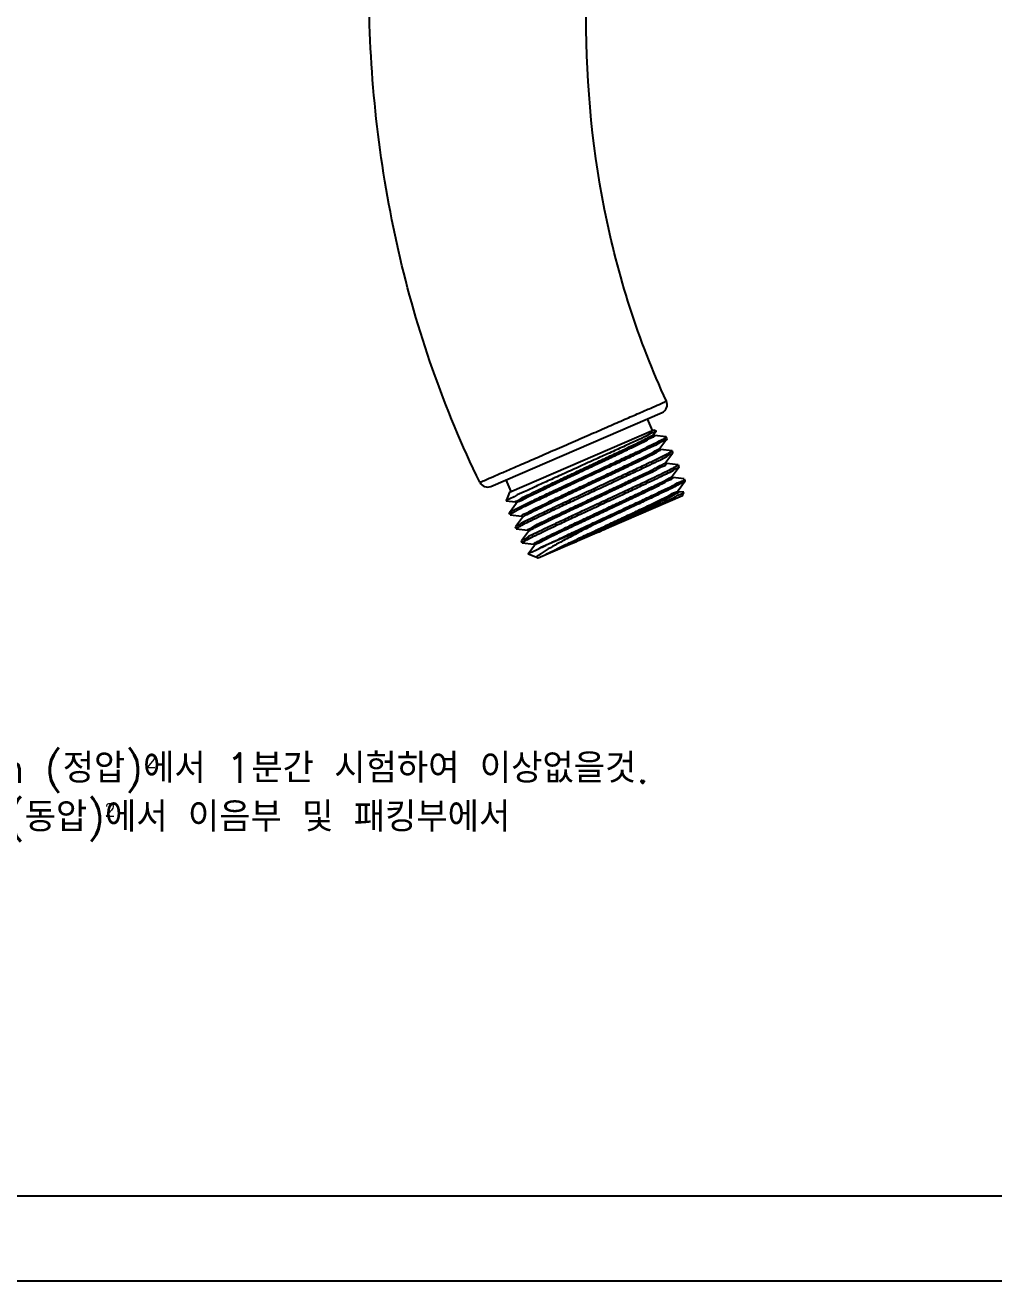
# Model space of a CAD drawing. Extents: x 3703 to 4123, y 991 to 1288.
# Drawn here: x 3817.1 to 3931.7, y 991.1 to 1139.6 of the extents above; entities that cross this region are included whole.
import ezdxf

# ---------------------------------------------------------------- set-up
doc = ezdxf.new("R2010")
doc.units = 0
doc.header["$LTSCALE"] = 7
doc.header["$MEASUREMENT"] = 0
doc.layers.get('0').update_dxf_attribs({"color": 2, "linetype": 'CONTINUOUS'})
doc.layers.add('D', color=2, linetype='CONTINUOUS')
doc.layers.add('TXT', color=4, linetype='CONTINUOUS')
doc.styles.add('GHS', font='ROMANS.shx', dxfattribs={"bigfont": 'GHS.shx'})

# ---------------------------------------------------------------- blocks, each defined once
blk = doc.blocks.new('BORDER')
blk.add_line((0, 0), (1.00000000000004, 0))

msp = doc.modelspace()

# ---------------------------------------------------------------- linework, layer by layer
at = {"color": 7, "linetype": 'Continuous'}
for p, q in [((3872.19719142778, 1085.056093530725), (3892.45105628954, 1093.786311884325)), ((3891.31157300844, 1091.661736123325), (3890.71782300722, 1093.039219677725)), ((3874.41462627154, 1084.378482465325), (3891.49475720646, 1091.740695772365)), ((3891.48143149524, 1091.233190089385), (3891.77030815904, 1091.621505083645)), ((3891.49511624562, 1091.740850532025), (3891.76972346882, 1091.631668469465)), ((3891.76972952164, 1091.631666061545), (3891.77030815904, 1091.621505083645)), ((3891.56688550772, 1091.069418196965), (3891.48771884106, 1091.253082670885)), ((3892.9265158263, 1090.916215404565), (3891.56768440884, 1091.076199760745)), ((3892.19788982864, 1089.571026601425), (3893.0263635565, 1090.684571435545)), ((3893.0319226386, 1090.702151583265), (3892.94311372808, 1090.908185796545)), ((3892.28334384112, 1089.407254709005), (3892.20417717446, 1089.590919182925)), ((3893.6429741597, 1089.254051916605), (3892.28414274224, 1089.414036272785)), ((3892.91434816204, 1087.908863116005), (3893.7428218899, 1089.022407950125)), ((3893.748380972, 1089.039988095305), (3893.65957206148, 1089.246022308585)), ((3893.7428218899, 1089.022407950125), (3893.748380972, 1089.039988095305)), ((3892.99980217452, 1087.745091223585), (3892.92063550786, 1087.928755697505)), ((3894.3594324931, 1087.591888431185), (3893.00060107564, 1087.751872787365)), ((3893.63080649544, 1086.246699628045), (3894.45928022076, 1087.360244462165)), ((3894.4648393054, 1087.377824609885), (3894.37603039488, 1087.583858823165)), ((3894.45928022076, 1087.360244462165), (3894.4648393054, 1087.377824609885)), ((3874.59810590458, 1084.457569457265), (3874.00435590336, 1085.835053009125)), ((3893.71626050792, 1086.082927735625), (3893.63709384126, 1086.266592209545)), ((3895.0758908265, 1085.929724943225), (3893.71705940904, 1086.089709299405)), ((3894.3472648263, 1084.584536142625), (3895.17573855416, 1085.698080976745)), ((3895.1812976388, 1085.715661121925), (3895.09248872828, 1085.921695335205)), ((3895.18129762102, 1085.715661165105), (3895.17573855416, 1085.698080976745)), ((3874.4145626674, 1084.378455048565), (3874.0056139044, 1083.349852676005)), ((3894.43271884132, 1084.420764250205), (3894.35355217466, 1084.604428724125)), ((3895.01828536132, 1084.358673322825), (3894.43351774244, 1084.427545813985)), ((3894.85970784764, 1083.935113966745), (3895.02519501222, 1084.351352537365)), ((3874.01220643376, 1083.342869535285), (3875.1316819977, 1083.211052722465)), ((3875.21793491638, 1083.054062365885), (3874.38946118852, 1081.940517531765)), ((3875.1324809039, 1083.217834260845), (3875.21164757056, 1083.034169786925)), ((3894.85941647916, 1083.934988373905), (3877.80642242672, 1076.584472137705)), ((3874.38390210642, 1081.922937386585), (3874.38946118852, 1081.940517531765)), ((3874.47271101694, 1081.716903173305), (3874.38390210642, 1081.922937386585)), ((3874.48930891872, 1081.708873565285), (3875.8481403311, 1081.548889234505)), ((3875.93439324978, 1081.391898880465), (3875.10591952192, 1080.278354046345)), ((3875.8489392373, 1081.555670772885), (3875.92810590396, 1081.372006298965)), ((3875.10591952192, 1080.278354046345), (3875.10036043982, 1080.260773898625)), ((3875.18916935034, 1080.054739685345), (3875.10036043982, 1080.260773898625)), ((3875.20576725212, 1080.046710079865), (3876.5645986645, 1079.886725749085)), ((3876.65085158318, 1079.729735392505), (3875.82237785532, 1078.616190558385)), ((3876.5653975707, 1079.893507287465), (3876.64456423736, 1079.709842813545)), ((3884.12264207772, 1080.396103699085), (3878.11903639382, 1077.808311729645)), ((3875.82237785532, 1078.616190558385), (3875.81681877322, 1078.598610413205)), ((3875.90562768374, 1078.392576199925), (3875.81681877322, 1078.598610413205)), ((3875.90562768374, 1078.392576199925), (3875.92222558552, 1078.384546591905)), ((3875.92222558552, 1078.384546591905), (3877.2810569979, 1078.224562261125)), ((3877.2818559041, 1078.231343799505), (3877.36102257076, 1078.047679325585)), ((3877.36730991658, 1078.067571907085), (3876.60836764986, 1077.047471673985)), ((3876.60890882988, 1077.037986165905), (3876.60836764986, 1077.047471673985)), ((3877.70016602252, 1076.604109949585), (3876.60891176104, 1077.037985000045)), ((3877.76028711132, 1076.590343784585), (3877.80721968192, 1076.584815787005))]:
    msp.add_line(p, q, dxfattribs=at)
for centre, start, end in [((3892.055216845, 1094.704631617405), 293.3183384245891, 24.71551450930437), ((3871.80135981406, 1085.974416639465), 206.0553826822999, 293.3178497498858)]:
    msp.add_arc(centre, 0.9999999989799999, start, end, dxfattribs=at)
for points, start_tangent, end_tangent in [([(3870.90298824276, 1085.535176093005), (3861.26874776274, 1112.958752751965), (3857.79219105318, 1142.416334504705), (3859.41630890222, 1167.439839908445), (3860.35802638886, 1173.194052890725)], (-0.4392398055877763, 0.8983698532270619), (0.17981231477555, 0.9837009359836244)), ([(3892.9636178857, 1095.122747463925), (3885.65088984164, 1117.807071023305), (3883.4914966852, 1142.076068845385), (3885.44815457274, 1162.904178387965), (3887.28635539468, 1171.667434844145), (3888.033367764, 1174.539348978385)], (-0.4181132111729783, 0.9083949265834879), (0.2640620933994356, 0.9645056821136451)), ([(3870.90298824276, 1085.535176093005), (3871.11522381016, 1085.627277001005), (3871.7461023198, 1085.901033900785), (3872.7572396422, 1086.339916627285), (3874.13367853016, 1086.937360230465), (3875.80920941074, 1087.664760761945), (3877.70197253402, 1088.486766984325), (3879.78665553254, 1089.392212496265), (3881.93260805038, 1090.324646442925), (3884.07900832196, 1091.257585252685), (3886.16343531642, 1092.163782134725), (3888.05764898544, 1092.987709280365), (3889.73364830552, 1093.716853008765), (3891.10962785988, 1094.315630038285), (3892.1213358898, 1094.756069792405), (3892.75170258944, 1095.030483264405), (3892.9636178857, 1095.122747463925)], (0.9173381095030143, 0.3981090213163169), (0.9168579257483701, 0.3992136570714938)), ([(3891.72438817722, 1091.616181398585), (3891.72509735284, 1091.586148969445), (3891.6462375766, 1091.467158000925)], (0.1151625814280984, -0.9933466564290719), (-0.856137742713504, -0.5167476806928369)), ([(3891.33695228204, 1091.376688021845), (3890.57431705598, 1091.005849360425), (3889.47017229704, 1090.487848727645), (3888.07288748176, 1089.843535075965), (3886.44407470942, 1089.099465431265), (3884.65585470192, 1088.286726477625), (3882.78765759504, 1087.439555540525), (3880.92270097698, 1086.593822494885), (3879.14430409944, 1085.785441033165), (3877.53220159848, 1085.048779737885), (3876.1590187289, 1084.415142770465), (3875.08706333916, 1083.911387082525), (3874.36557553906, 1083.558736921685), (3874.02056329792, 1083.375672174785)], (-0.9727848803119256, -0.231710113366924), (0.8654213980688591, -0.5010447123406666)), ([(3874.55930545894, 1082.062975094825), (3875.12402233814, 1082.370824341965), (3876.0533853232, 1082.835853973245), (3877.3073042149, 1083.440779697605), (3878.83209007566, 1084.162460423405), (3880.562662868, 1084.972844504945), (3882.42523689748, 1085.840126049525), (3884.340545203, 1086.730139138685), (3886.22708260086, 1087.607752440605), (3888.00450048112, 1088.438331559225), (3889.59700580766, 1089.189204174825), (3890.93670402234, 1089.831107056625), (3891.9663105839, 1090.339351143005), (3892.64147977966, 1090.694819705625), (3892.78915312922, 1090.762461863965)], (0.9347041191050988, 0.3554267993947018), (0.9024987708706947, 0.4306924292077648)), ([(3892.8372947957, 1090.512951842285), (3892.67150023778, 1090.456002593725), (3891.9611282092, 1090.085900722805), (3890.90620764442, 1089.567285653865), (3889.55130133468, 1088.919364125225), (3887.95335387526, 1088.166680001945), (3886.17943538094, 1087.338144625745), (3884.3039693046, 1086.465840789965), (3882.40541413804, 1085.583584766825), (3880.5630981986, 1084.725564877585), (3878.854267631, 1083.925079592605), (3877.3507100336, 1083.213077562205), (3876.11557079954, 1082.616778102025), (3875.20072487206, 1082.158531025125), (3874.64510667926, 1081.855122444745)], (-0.9398555072093668, -0.341572284543439), (-0.9340533443297184, -0.3571335183743866)), ([(3875.13270499794, 1083.218007562505), (3875.1320810317, 1083.218958259105), (3875.3036550726, 1083.359675999005), (3875.8434872289, 1083.659127581965), (3876.72612239276, 1084.106340842985), (3877.91063641438, 1084.683675857985), (3879.34248282424, 1085.367620931545), (3880.95595424296, 1086.129853585385), (3882.6771474376, 1086.938518589845), (3884.42729821466, 1087.759665461645), (3886.12633566494, 1088.558780462345), (3887.69649537704, 1089.302344052685), (3889.06582856674, 1089.959343452425), (3890.17144877104, 1090.502672104145), (3890.96236961236, 1090.910352861045), (3891.4018055661, 1091.166529699465), (3891.45084291786, 1091.226826246385)], (-0.6117532554323747, 0.7910486422893928), (0.5613966534042399, 0.8275468551970455)), ([(3875.28221225036, 1083.181729072705), (3875.59065058446, 1083.296821011685), (3876.30146539092, 1083.670468560045), (3877.34229689574, 1084.186366382705), (3878.6643604924, 1084.823486381005), (3880.20599253486, 1085.555249080545), (3881.89547421304, 1086.350740834745), (3883.65431593284, 1087.176129514165), (3885.40085174634, 1087.996213858245), (3887.05397925796, 1088.776035524405), (3888.5368737166, 1089.482479999245), (3889.7805062052, 1090.085793080145), (3890.7268048333, 1090.560943488745), (3891.33131414244, 1090.888769152625), (3891.56523095172, 1091.056854762605), (3891.56200872042, 1091.058577509985)], (0.8035161659551217, 0.595282933611221), (-0.9119694238882041, 0.4102581746815253)), ([(3891.3976986401, 1091.390302975565), (3891.33695228204, 1091.376688021845)], (-0.9775493414066629, -0.2107066328225091), (-0.9727848785552303, -0.2317101207420298)), ([(3891.6462375766, 1091.467158000925), (3891.3976986401, 1091.390302975565)], (-0.8561377446531145, -0.5167476774793268), (-0.9775493454202735, -0.2107066142018204)), ([(3891.45084291786, 1091.226826246385), (3891.4614187057, 1091.244005439865)], (0.561396699661668, 0.8275468238166267), (0.4754363207796521, 0.8797501377570269)), ([(3892.78915312922, 1090.762461863965), (3892.9053276797, 1090.825176447705)], (0.9024987732883372, 0.4306924241416912), (0.8293536613984082, 0.5587239965538036)), ([(3893.00554291742, 1090.666157868105), (3893.0069684594, 1090.664506121345), (3892.8372947957, 1090.512951842285)], (0.6624792608051827, -0.7490802553819041), (-0.9398555083253087, -0.3415722814728611)), ([(3892.9053276797, 1090.825176447705), (3892.91951610192, 1090.835397730285)], (0.8293536605204874, 0.5587239978569635), (0.7888950740213626, 0.6145279181492317)), ([(3892.93148089384, 1090.885542011505), (3892.91845526584, 1090.890711109625)], (-0.8894900054859033, 0.4569546259101528), (-0.9535120831156979, 0.301354786509792)), ([(3892.91951610192, 1090.835397730285), (3892.9328082826, 1090.884834883125), (3892.93148089384, 1090.885542011505)], (0.7888951033274975, 0.6145278805277246), (-0.8894899739606243, 0.4569546872760231)), ([(3893.00093970082, 1090.671028170785), (3893.00554291742, 1090.666157868105)], (0.7087138752484248, -0.7054960262328629), (0.6624792598283054, -0.7490802562458448)), ([(3893.48042754804, 1089.103728833965), (3892.90281046604, 1088.789544816665), (3891.9607598457, 1088.318751673925), (3890.69119881612, 1087.706731211405), (3889.1278277544, 1086.967209230965), (3887.34345933178, 1086.132032925705), (3885.4558210776, 1085.253330801985), (3883.52983923488, 1084.358381753685), (3881.5947800316, 1083.457915352945), (3879.7684242101, 1082.603644089685), (3878.17307628828, 1081.849782742445), (3876.87471471432, 1081.224955930125), (3875.8864985094, 1080.732380138545), (3875.28367532592, 1080.405574188145), (3875.0957288311, 1080.276998174025)], (-0.9355085116111532, -0.3533041532491305), (0.1318878328415864, -0.9912646465744402)), ([(3875.48350090036, 1080.243330710245), (3875.85101063016, 1080.462002873865), (3876.6928862286, 1080.886260773125), (3877.83243677398, 1081.438667956345), (3879.22841669728, 1082.101650331165), (3880.83569348018, 1082.856056569365), (3882.56602381428, 1083.662873754305), (3884.36849210926, 1084.500771453665), (3886.18917697182, 1085.347012875225), (3887.96799505248, 1086.176104734945), (3889.59969562956, 1086.941476788145), (3891.00447069148, 1087.607885846485), (3892.1718986665, 1088.172679220325), (3893.05387421776, 1088.615727750025), (3893.58744386436, 1088.908738985185), (3893.75277187508, 1089.023257534405)], (0.9008016177511342, 0.4342308665409906), (-0.08507581758409241, 0.9963744804351415)), ([(3875.89462093156, 1081.565178622805), (3875.89127719936, 1081.610088550765), (3876.25737631984, 1081.834654309405), (3876.98045502862, 1082.213092417145), (3878.02678918182, 1082.730866431125), (3879.34806770004, 1083.367152364545), (3880.88357259194, 1084.095778352045), (3882.56291887256, 1084.886405678585), (3884.3092306987, 1085.705897811505), (3886.04261039678, 1086.519815683285), (3887.68374385568, 1087.293971770225), (3889.1574795874, 1087.995972802085), (3890.39621995218, 1088.596681519385), (3891.342971508, 1089.071531489165), (3891.95391684694, 1089.401635670205), (3892.1711533035, 1089.522043392305)], (-0.2037659062950838, 0.9790196399622141), (0.8119593532915748, 0.5837139784195061)), ([(3876.0258884262, 1081.466679889145), (3876.48644580328, 1081.732456566125), (3877.3021373596, 1082.151310150565), (3878.4344888033, 1082.706656692905), (3879.83052436784, 1083.375661539805), (3881.42519284982, 1084.130285047065), (3883.14434663528, 1084.938566653765), (3884.908137286, 1085.766088519165), (3886.6346722251, 1086.577551694305), (3888.24376499624, 1087.338392644045), (3889.66060742036, 1088.016366073465), (3890.819195441, 1088.583021620365), (3891.66535179034, 1089.015006735565), (3892.1592070358, 1089.295136111805), (3892.27623164046, 1089.409544036405)], (0.7212996460589388, 0.6926231447152554), (0.3064049341678585, 0.9519012639541932)), ([(3892.1711533035, 1089.522043392305), (3892.20009918668, 1089.574811973585)], (0.8119593551229133, 0.5837139758720726), (-0.863657003242433, 0.5040799348816616)), ([(3893.59528804984, 1089.150115695725), (3893.48042754804, 1089.103728833965)], (-0.8946498159806554, -0.446768068202932), (-0.9355085124398836, -0.3533041510547482)), ([(3893.65957206148, 1089.246022308585), (3893.59528804984, 1089.150115695725)], (0.395833333116719, -0.9183223684489608), (-0.8946498177901301, -0.446768064579472)), ([(3894.21509328724, 1087.452609713045), (3893.68152364064, 1087.159598475345), (3892.79954808938, 1086.716549948185), (3891.63212011436, 1086.151756574345), (3890.22734505244, 1085.485347513465), (3888.59564447536, 1084.719975460265), (3886.8168263947, 1083.890883603085), (3884.99614153214, 1083.044642178985), (3883.19367323716, 1082.206744482165), (3881.46334290306, 1081.399927294685), (3879.85606612016, 1080.645521056485), (3878.46008619686, 1079.982538684205), (3877.32053564894, 1079.430131498445), (3876.4786600505, 1079.005873599185), (3875.97297456454, 1078.726930047345), (3875.81249667874, 1078.615471878085)], (-0.9316178568712664, -0.3634393604971658), (0.07254069601102403, -0.9973654532929422)), ([(3876.06653033374, 1078.523804243285), (3876.59988605646, 1078.816707556385), (3877.48126129142, 1079.259468205025), (3878.64789131782, 1079.823890850625), (3880.0534832412, 1080.490696418205), (3881.68788480348, 1081.257333932425), (3883.468047964, 1082.087047629865), (3885.28853278378, 1082.933194217985), (3887.08955941286, 1083.770423247105), (3888.82049541758, 1084.577527027865), (3890.42878846464, 1085.332421779185), (3891.82426746692, 1085.995187646945), (3892.9625893127, 1086.547025961605), (3893.80298715438, 1086.970555754625), (3894.30865750448, 1087.249489004225), (3894.46916173516, 1087.360963777465)], (0.931607273940289, 0.3634664869579359), (-0.07260172336830968, 0.9973610127551364)), ([(3876.56677489078, 1079.895560280565), (3876.56461960172, 1079.897449938965), (3876.75295467844, 1080.045392348185), (3877.30875968062, 1080.351728860225), (3878.20585872462, 1080.805176627445), (3879.40267497462, 1081.387814390285), (3880.8441068187, 1082.075891167545), (3882.46401433834, 1082.840898034785), (3884.18820386684, 1083.650854578445), (3885.93777600396, 1084.471752032405), (3887.63268594916, 1085.269087915505), (3889.1953555467, 1086.009422970265), (3890.55417400508, 1086.661890103225), (3891.64672933584, 1087.199587277765), (3892.4226247208, 1087.600791466465), (3892.84575266042, 1087.849938905685), (3892.88418840016, 1087.908117793645)], (-0.830430824379831, 0.5571217514330548), (0.4649263504839373, 0.8853493596460591)), ([(3876.73346839026, 1079.801131493045), (3876.84342272966, 1079.868581886465), (3877.41534069428, 1080.182359392005), (3878.3323230691, 1080.644873331085), (3879.55125693552, 1081.237540329645), (3881.01520148286, 1081.935816639465), (3882.65599560284, 1082.710322126265), (3884.39737935654, 1083.528185730565), (3886.15848628644, 1084.354550803765), (3887.85754670848, 1085.154171373685), (3889.41563237056, 1085.893026235825), (3890.76027096652, 1086.539876953805), (3891.82876502206, 1087.067698433085), (3892.57106313106, 1087.454916530885), (3892.95205205666, 1087.686396052685), (3892.9552322027, 1087.740785352085)], (0.8385676000682009, 0.544797558838013), (-0.09616153227798317, 0.9953657416798865)), ([(3892.88418840016, 1087.908117793645), (3892.88977741108, 1087.919651989525)], (0.4649264411596407, 0.8853493120292302), (0.4020436356029009, 0.9156205082189903)), ([(3894.31915499936, 1087.496176778565), (3894.21509328724, 1087.452609713045)], (-0.887636496842978, -0.4605447312393513), (-0.9316178560294118, -0.3634393626551232)), ([(3894.37603039488, 1087.583858823165), (3894.31915499936, 1087.496176778565)], (0.3958333409334019, -0.9183223650796605), (-0.8876365003288028, -0.4605447245209038)), ([(3877.29914594064, 1078.225833597165), (3877.37150429986, 1078.320473133565), (3877.81214148818, 1078.576731704105), (3878.59947583934, 1078.982430491385), (3879.69736579494, 1079.521991050565), (3881.05583770588, 1080.173872761785), (3882.61331165976, 1080.911532236425), (3884.2993442313, 1081.704605572805), (3886.03776602242, 1082.520260738545), (3887.75007423102, 1083.324659914605), (3889.35892914132, 1084.084466619525), (3890.79159883376, 1084.768330514685), (3891.98319864258, 1085.348283736285), (3892.87958110178, 1085.800986577385), (3893.4397476675, 1086.108767048945), (3893.61649945014, 1086.223411325625)], (0.3036453460153249, 0.952785129944435), (0.7597806306407433, 0.6501795085229574)), ([(3877.42051059758, 1078.170240749245), (3877.6956636109, 1078.285443795445), (3878.37639671984, 1078.646124938445), (3879.39065164586, 1079.150567203625), (3880.69086086916, 1079.778267101385), (3882.21636155704, 1080.503076548385), (3883.89617364064, 1081.294400322605), (3885.65225034438, 1082.118597170525), (3887.40305234696, 1082.940520411105), (3889.06728188108, 1083.725127490605), (3890.56760577654, 1084.439084741885), (3891.83419693398, 1085.052293919325), (3892.80793207058, 1085.539270547605), (3893.44309926862, 1085.880310978045), (3893.70949136474, 1086.062394726145), (3893.70674630292, 1086.063890267985)], (0.854358535492361, 0.5196840317263447), (-0.8945123183296382, 0.4470433003150099)), ([(3878.11903639382, 1077.808311729645), (3879.3289261559, 1078.393286300105), (3880.80682962122, 1079.093783479245), (3882.49171095554, 1079.883501899805), (3884.31380615564, 1080.732366039005), (3886.19770895374, 1081.607868331685), (3888.06568635316, 1082.476504915465), (3889.84066458374, 1083.305056242865), (3891.4493156057, 1084.061916126145), (3892.82499375604, 1084.718354671025), (3893.91066174726, 1085.249787529925), (3894.66108691646, 1085.636717741585), (3894.84489366086, 1085.689292866305)], (0.8976280304520138, 0.4407538076373688), (0.9478467810203259, 0.3187263398425151)), ([(3895.14182479928, 1085.706530977625), (3895.11879923446, 1085.648651431205), (3894.70240418206, 1085.405068748445), (3893.91393286086, 1085.001106269605), (3892.78724150998, 1084.451361448345), (3891.37016233246, 1083.776448944985), (3889.72251811696, 1083.002150546925), (3887.91390459678, 1082.158468231245), (3886.02070469764, 1081.278331434245), (3884.12264207772, 1080.396103699085)], (-0.2417697188998635, -0.9703336555139582), (-0.9066775476813914, -0.4218244001127228)), ([(3893.61649945014, 1086.223411325625), (3893.6357532191, 1086.243237963645)], (0.7597806134813311, 0.6501795285749407), (0.5733465588093963, 0.8193129582164701)), ([(3894.84489366086, 1085.689292866305), (3895.04470741414, 1085.865540227805)], (0.9478467819704443, 0.3187263370169985), (0.1726123551599517, 0.9849898348948251)), ([(3895.04470741414, 1085.865540227805), (3895.04688790254, 1085.916857539445)], (0.1726123801613295, 0.984989830513514), (-0.1054985339180693, 0.9944194584485655)), ([(3895.04688790254, 1085.916857539445), (3895.04582838726, 1085.924557061765)], (-0.1054983813879283, 0.9944194746305641), (-0.1694200505749048, 0.98554393431404)), ([(3884.79569133868, 1079.939094018745), (3886.26047160698, 1080.626461249545), (3887.98815729308, 1081.437488728325), (3889.63400094576, 1082.213239046265), (3891.12362316844, 1082.921651739165), (3892.38960264562, 1083.533665541805), (3893.37447905534, 1084.024512787185), (3894.03331235032, 1084.374822525985), (3894.33530203844, 1084.571846571865)], (0.9051320471506593, 0.4251305413880034), (-0.7276370036171959, 0.6859623830553605)), ([(3884.92925665702, 1079.654695964225), (3886.73073669388, 1080.473621882885), (3888.526158625, 1081.289892269645), (3890.23328131692, 1082.068058206325), (3891.77360912018, 1082.774285203825), (3893.0759476204, 1083.377885909245), (3894.0796247215, 1083.852708525765), (3894.73723343676, 1084.178319017545), (3895.02075619712, 1084.339769062945)], (0.9102368937593385, 0.4140879100376521), (-0.9337856664138818, 0.3578328229774106)), ([(3885.1434597897, 1079.881542396485), (3886.90662971268, 1080.708796700825), (3888.63954956916, 1081.523012032005), (3890.2617405107, 1082.289498809925), (3891.69779452454, 1082.975753195605), (3892.88082775918, 1083.552945597225), (3893.75554347482, 1083.997240931645), (3894.28076435478, 1084.290890141145), (3894.43146588726, 1084.420833706505)], (0.9052229453417397, 0.4249369591207919), (0.05535024921113334, 0.9984669999114971)), ([(3895.02075619712, 1084.339769062945), (3895.0167772414, 1084.340925855145), (3895.0151475012, 1084.341250276645)], (-0.9337856950393426, 0.3578327482775882), (-0.9841665011668483, 0.1772464329147534)), ([(3874.02056329792, 1083.375672174785), (3874.02575586818, 1083.373034941045)], (0.8654213504895529, -0.5010447945212468), (0.9122042295920032, -0.4097358216149277)), ([(3875.248304434, 1083.068732811525), (3875.24352392286, 1083.079937470345), (3875.28221225036, 1083.181729072705)], (-0.4349726826507636, 0.9004436491794465), (0.8035161677556403, 0.5952829311808713)), ([(3874.37934717268, 1081.939331621005), (3874.55930545894, 1082.062975094825)], (-0.116456458392125, 0.993195798067412), (0.9347041186166293, 0.3554268006792821)), ([(3874.46892627978, 1081.748152899985), (3874.47271101694, 1081.716903173305)], (-0.2128611746633289, -0.9770824531844524), (0.3958333461615058, -0.9183223628261405)), ([(3874.4941693789, 1081.784606725985), (3874.46892627978, 1081.748152899985)], (-0.770318575045203, -0.6376592294794516), (-0.2128611347629753, -0.9770824618768974)), ([(3874.5090237815, 1081.795423463305), (3874.4941693789, 1081.784606725985)], (-0.8386573073500609, -0.5446594539970323), (-0.770318607686824, -0.6376591900470289)), ([(3874.64510667926, 1081.855122444745), (3874.5090237815, 1081.795423463305)], (-0.934053343969488, -0.3571335193165401), (-0.8386573017425425, -0.5446594626313933)), ([(3875.95098777844, 1081.381662893825), (3876.0258884262, 1081.466679889145)], (0.5249887247627254, 0.8511091815225631), (0.7212996523616438, 0.692623138151601)), ([(3875.18916935034, 1080.054739685345), (3875.24478083932, 1080.140553999365)], (-0.3958333312138727, 0.9183223692691627), (0.8865635528549957, 0.4626068165830758)), ([(3875.24478083932, 1080.140553999365), (3875.34532514166, 1080.183059319485)], (0.8865635474298049, 0.4626068269801906), (0.9301717907862173, 0.36712455601003)), ([(3875.34532514166, 1080.183059319485), (3875.48350090036, 1080.243330710245)], (0.9301717853806282, 0.3671245697059984), (0.9008016179817244, 0.4342308660626364)), ([(3876.64656433242, 1079.732839234405), (3876.73346839026, 1079.801131493045)], (0.586420756086721, 0.8100066029549875), (0.8385676003960546, 0.544797558333371)), ([(3884.12264207772, 1080.396103699085), (3882.35532223924, 1079.480368611585), (3880.78763104138, 1078.650143731525), (3879.4867568283, 1077.934391309845), (3878.50732903862, 1077.356647227845), (3878.26612968104, 1077.188689298585)], (-0.8892239304095988, -0.4574721866812289), (-0.8168647488226343, -0.5768292486784408)), ([(3881.84563523982, 1078.546608236285), (3882.87184264638, 1079.033174916185), (3884.52896850916, 1079.813788313045), (3884.79569133868, 1079.939094018745)], (0.9029608812572122, 0.4297227558777857), (0.9051320472294102, 0.4251305412203371)), ([(3881.8514627034, 1078.328044799905), (3883.43190395958, 1079.076535809905), (3885.1434597897, 1079.881542396485)], (0.9028613411781508, 0.4299318534442302), (0.9052229453127476, 0.4249369591825528)), ([(3875.90562768374, 1078.392576199925), (3875.9624944966, 1078.480245000965)], (-0.3958333286557308, 0.9183223703718234), (0.887629653402899, 0.4605579207872224)), ([(3875.9624944966, 1078.480245000965), (3876.06653033374, 1078.523804243285)], (0.8876296543575996, 0.4605579189472359), (0.9316072754178093, 0.363466483170878)), ([(3877.38135251994, 1078.081840049745), (3877.38074617622, 1078.082443706145), (3877.42051059758, 1078.170240749245)], (-0.712717342816461, 0.7014513448904659), (0.8543585352470162, 0.5196840321296903)), ([(3878.36722667214, 1076.826200993845), (3879.05926848084, 1077.190824917885), (3880.073602251, 1077.694369450545), (3881.36397591612, 1078.316898119125), (3881.76543142258, 1078.508426074905)], (0.8729373345241463, 0.4878323584940615), (0.9028481310261974, 0.429959593802141)), ([(3881.76543142258, 1078.508426074905), (3881.84563523982, 1078.546608236285)], (0.9028481309068954, 0.4299595940526569), (0.902960887477689, 0.4297227428069222)), ([(3876.6192615346, 1077.039400950985), (3876.72335734876, 1077.123924317625), (3877.23079197524, 1077.384065621065), (3878.11903639382, 1077.808311729645)], (0.5952836057799821, 0.8035156679801476), (0.9050996020429767, 0.4251996123959257)), ([(3877.8891703105, 1076.934059350645), (3877.65563075726, 1076.676680970305), (3877.71080770304, 1076.620909067625)], (-0.8435162862198265, -0.537103597904456), (0.8427091932360173, -0.5383690329462688)), ([(3878.06046385666, 1077.046254257065), (3877.8891703105, 1076.934059350645)], (-0.8294005101911203, -0.5586544492749606), (-0.8435162854016279, -0.5371035991894295)), ([(3878.26612968104, 1077.188689298585), (3878.06046385666, 1077.046254257065)], (-0.8168647508274823, -0.5768292458393168), (-0.8294005084257491, -0.5586544518959004)), ([(3877.71080770304, 1076.620909067625), (3877.76226655872, 1076.596295121425)], (0.8427092071794346, -0.5383690111206336), (0.9488903649833704, -0.3156058859427789))]:
    msp.add_spline(points, degree=3, dxfattribs=dict(at, start_tangent=start_tangent, end_tangent=end_tangent))
at = {"layer": 'TXT'}
msp.add_line((4111.545262963458, 1001.10119793096), (3733.545262963459, 1001.10119793096), dxfattribs=at)

# ---------------------------------------------------------------- block references
at = {"xscale": 420, "yscale": 297, "zscale": 420}
msp.add_blockref('BORDER', (3702.545262963459, 991.1011979309601), dxfattribs=at)

# ---------------------------------------------------------------- texts
at = {"layer": 'D', "style": 'GHS'}
for s, height, p in [('1. 내압부위는 수압 7.5Kgf/cm (정압)에서 1분간 시험하여 이상없을것.', 3.5, (3753.641054391038, 1049.990722404861)), ('2', 1.5, (3831.367109813596, 1051.830327368713)), ('2. 통수시험은 수압 5Kgf/cm (동압)에서 이음부 및 패킹부에서', 3.5, (3753.641054391038, 1044.230272632657)), ('2', 1.5, (3826.514032400755, 1046.070241328925))]:
    msp.add_text(s, height=height, dxfattribs=at).set_placement(p)

doc.saveas('drawing.dxf')
